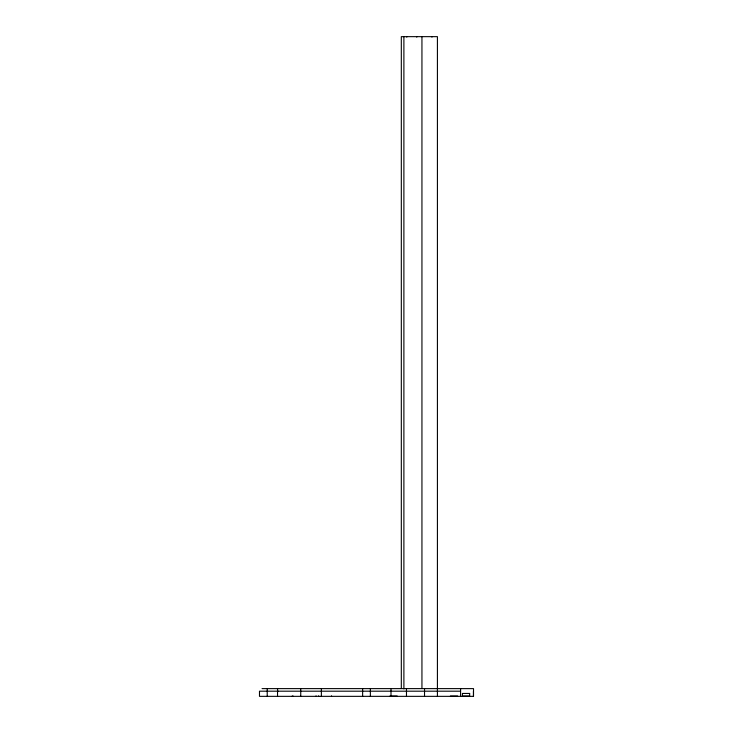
<?xml version="1.0" encoding="UTF-8"?>
<svg xmlns="http://www.w3.org/2000/svg" width="733" height="733" viewBox="0 0 733 733"><rect width="100%" height="100%" fill="white"/><g stroke="black" fill="none" stroke-linecap="round" stroke-linejoin="round"><path stroke-width="1.1" d="M262.057 688.617L473.518 688.617L473.518 696.35L259.482 696.35L259.482 691.192L460.544 691.192M292.201 696.029L293.081 696.029M389.947 696.029L397.204 696.029M450.392 696.029L457.649 696.029M473.445 691.192L473.445 696.35M460.626 688.617L460.544 696.35M437.418 688.333L437.418 36.65L401.317 36.65L401.317 688.333M437.418 688.617L437.418 696.35M431.939 36.65L431.939 37.136M424.526 688.617L424.526 696.35M421.942 36.65L421.942 688.333M416.784 36.65L416.784 37.136M406.797 36.65L406.797 37.136M406.476 688.617L406.476 696.35M403.892 36.65L403.892 688.901M391.001 688.617L391.001 696.35M370.367 688.617L370.367 696.35M362.633 688.617L362.633 696.35M331.527 695.864L331.527 696.35M321.375 688.617L321.375 696.35M318.626 695.864L318.626 696.35M316.051 695.864L316.051 696.35M300.741 688.617L300.741 696.35M277.615 689.9L277.615 691.97M277.532 688.617L277.532 696.35M267.215 688.617L267.215 696.35M469.651 693.445L462.404 693.445L462.404 696.029L469.651 696.029L469.651 693.445"/></g></svg>
